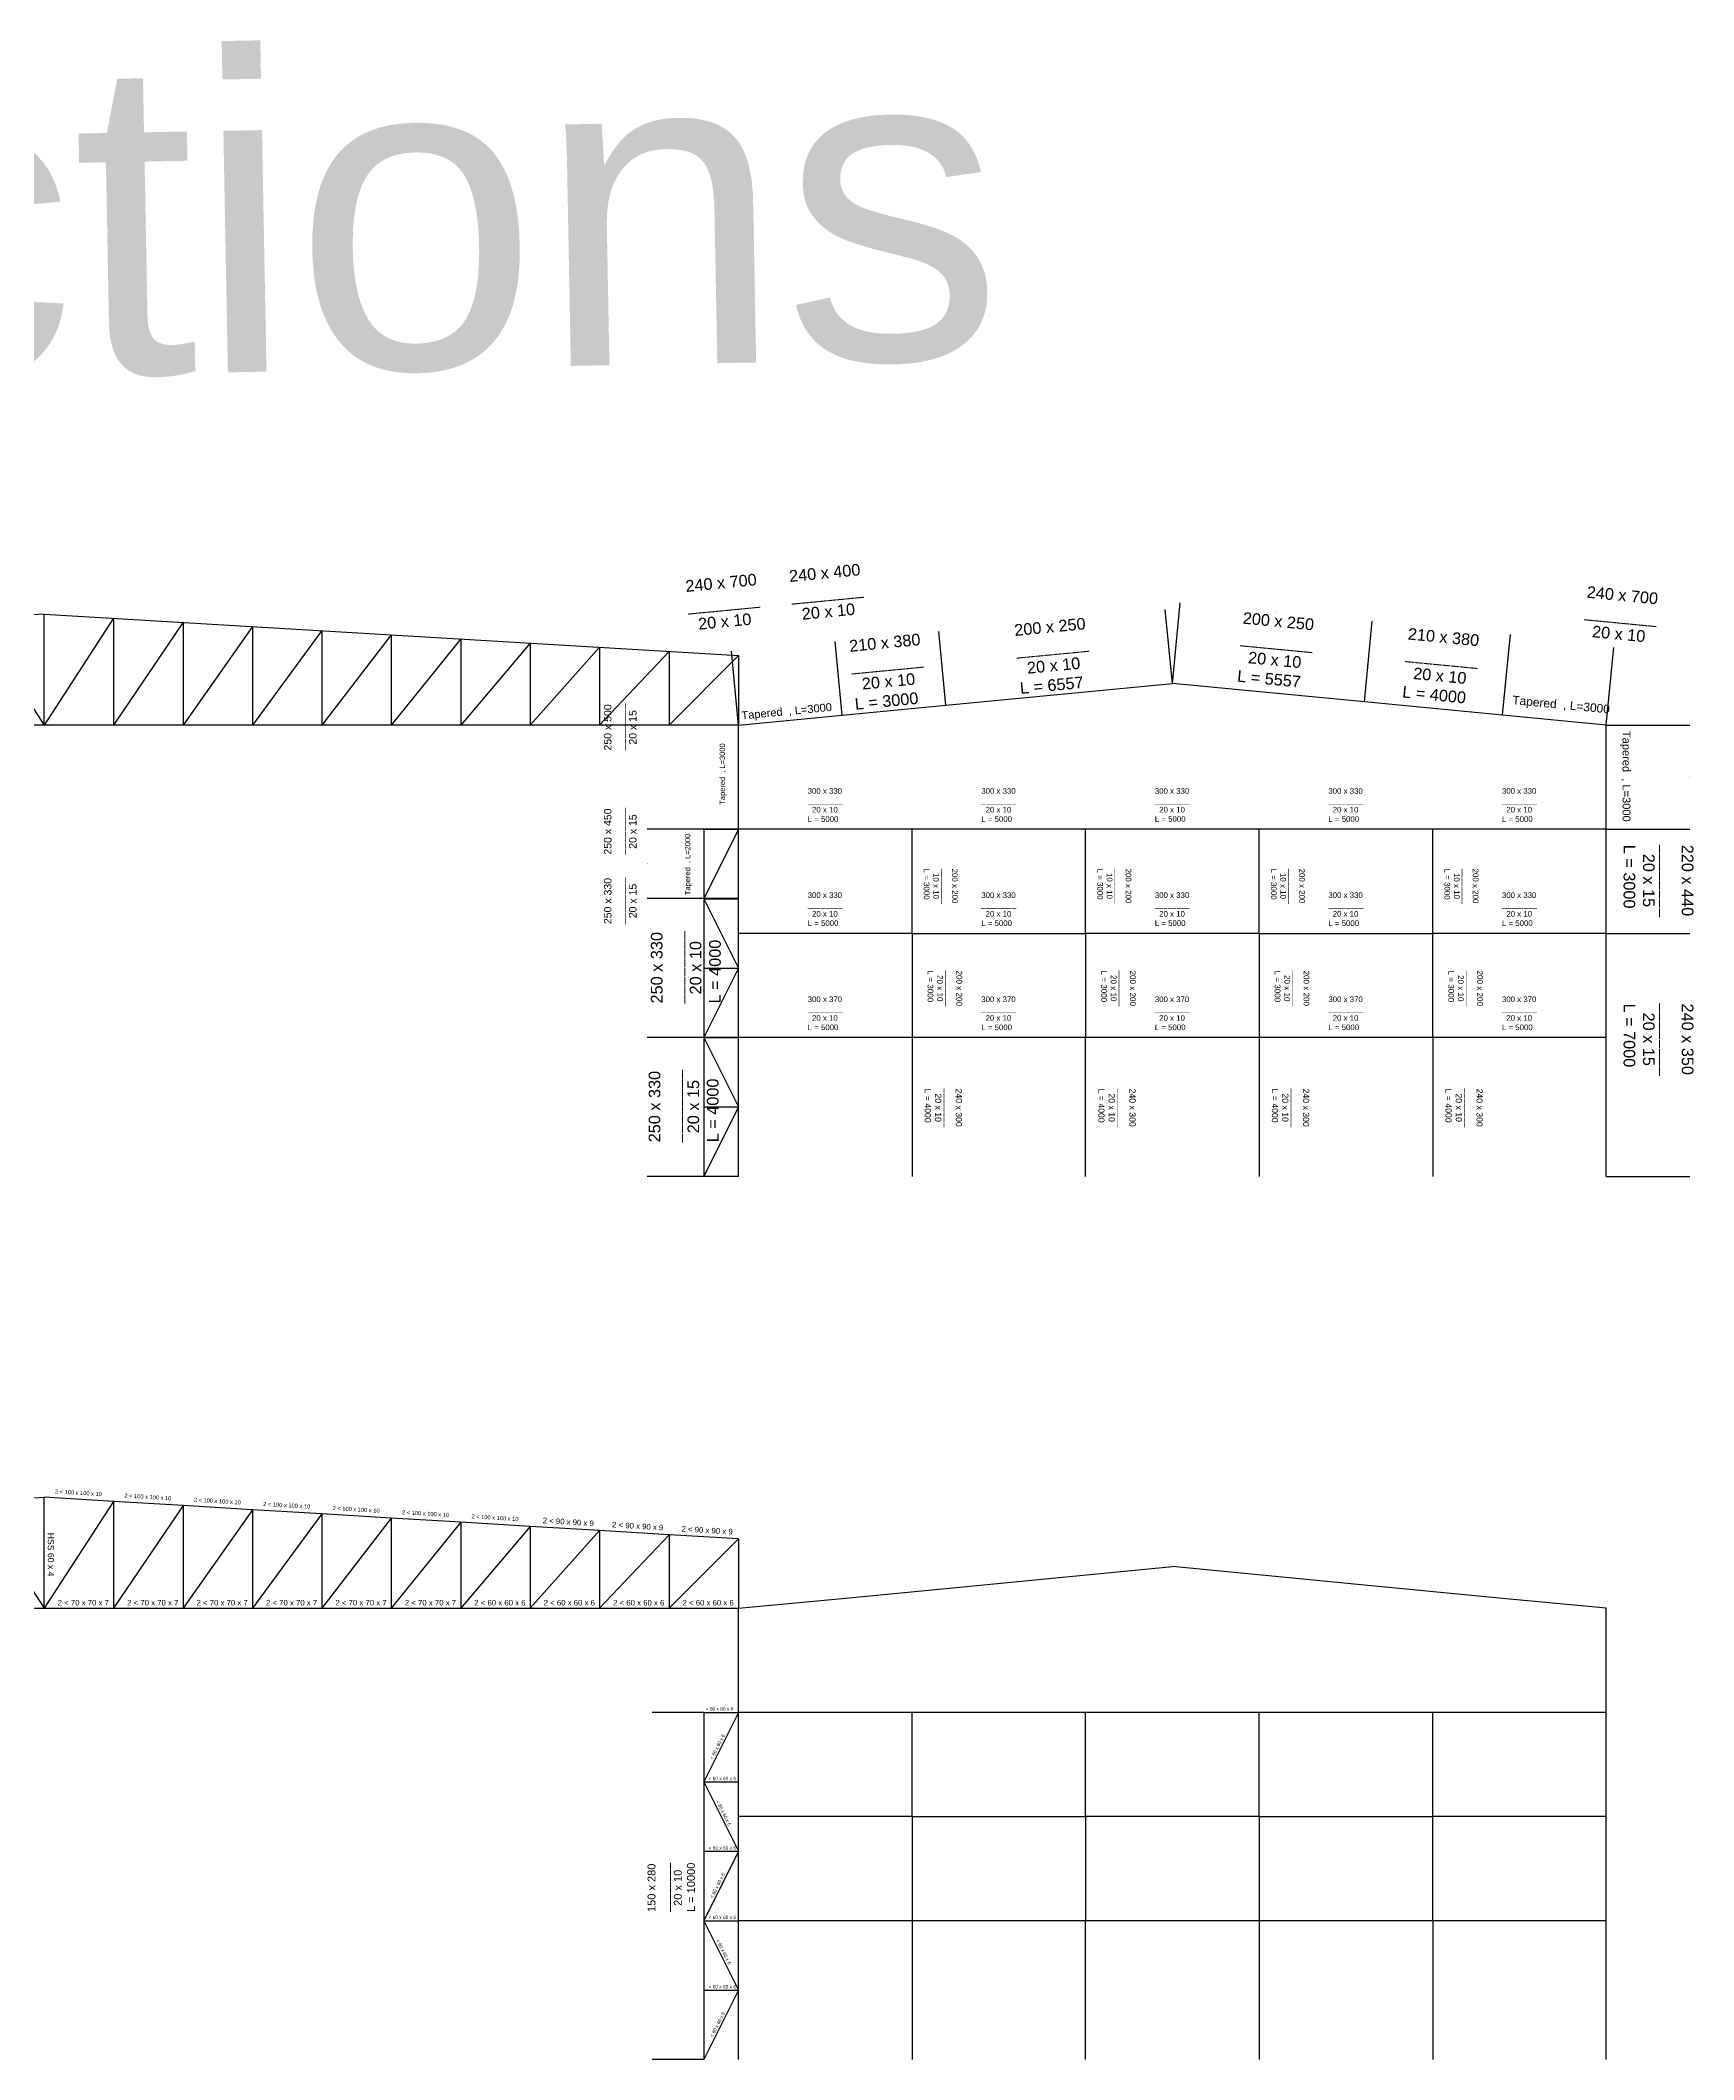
# Model space of a CAD drawing. Header units: inches. Extents: x -15 to 2803056, y 0 to 866270.
# Drawn here: x 766882 to 814507, y 218239 to 276401 of the extents above; entities that cross this region are included whole.
import ezdxf

# ---------------------------------------------------------------- set-up
doc = ezdxf.new("R2010")
doc.units = ezdxf.units.IN
doc.header["$LTSCALE"] = 100
doc.header["$MEASUREMENT"] = 0
for name, color, linetype in [('initial layout', 7, 'Continuous'), ('sections', 3, 'Continuous'), ('text', 3, 'Continuous')]:
    doc.layers.add(name, color=color, linetype=linetype)
doc.styles.get("Standard").update_dxf_attribs({"font": 'arial.ttf'})
doc.dimstyles.new('section', dxfattribs={"dimtxt": 1e-05, "dimasz": 15, "dimexe": 0.0625, "dimexo": 0.0625, "dimgap": 10, "dimtad": 0, "dimtoh": 1, "dimzin": 0, "dimdsep": 46, "dimtxsty": 'Standard', "dimblk": 'OBLIQUE', "dimcen": 0.09, "dimsd1": 1, "dimsd2": 1, "dimclrd": 256, "dimclre": 256, "dimclrt": 256, "dimadec": 0, "dimazin": 0, "dimtfac": 1, "dimtofl": 0, "dimtmove": 0, "dimatfit": 3, "dimfxl": 1, "dimtfillclr": 256, "dimtolj": 1, "dimtzin": 0, "dimlwe": -1, "dimarcsym": 0})

# ---------------------------------------------------------------- blocks, each defined once
blk = doc.blocks.new('*D93')
at = {"layer": 'Defpoints', "color": 0}
for p in [(784366, 247679), (786991, 247679), (786991, 243679)]:
    blk.add_point(p, dxfattribs=at)
at = {"layer": 'sections', "transparency": 16777216}
for p, q in [((786991, 247679), (784366, 247679)), ((786991, 243679), (784366, 243679))]:
    blk.add_line(p, q, dxfattribs=at)
at = {"layer": 'sections', "transparency": 16777216, "insert": (784366, 245679), "char_height": 0.00001, "attachment_point": 5, "rotation": 90}
blk.add_mtext('\\A1;4000.00', dxfattribs=at)
blk = doc.blocks.new('_Oblique')
at = {"color": 0, "linetype": 'ByBlock', "lineweight": -2}
blk.add_line((-0.5, -0.5), (0.5, 0.5), dxfattribs=at)
blk = doc.blocks.new('*D94')
at = {"layer": 'Defpoints', "color": 0}
for p in [(789773, 259090), (786991, 256679), (789977, 256965)]:
    blk.add_point(p, dxfattribs=at)
at = {"layer": 'sections', "transparency": 16777216}
for p, q in [((789977, 256965), (789773, 259090)), ((786991, 256679), (786787, 258804))]:
    blk.add_line(p, q, dxfattribs=at)
at = {"layer": 'sections', "transparency": 16777216, "insert": (788280, 258947), "char_height": 10, "attachment_point": 5, "rotation": 5.48359}
blk.add_mtext('\\A1;3000.00', dxfattribs=at)
blk = doc.blocks.new('*D95')
at = {"layer": 'Defpoints', "color": 0}
for p in [(792760, 259377), (792964, 257252), (789977, 256965)]:
    blk.add_point(p, dxfattribs=at)
at = {"layer": 'sections', "transparency": 16777216}
for p, q in [((789977, 256965), (789773, 259091)), ((792964, 257252), (792760, 259377))]:
    blk.add_line(p, q, dxfattribs=at)
at = {"layer": 'sections', "transparency": 16777216, "insert": (791266, 259234), "char_height": 10, "attachment_point": 5, "rotation": 5.48359}
blk.add_mtext('\\A1;3000.00', dxfattribs=at)
blk = doc.blocks.new('*D96')
at = {"layer": 'Defpoints', "color": 0}
for p in [(799287, 260004), (799491, 257879), (792964, 257252)]:
    blk.add_point(p, dxfattribs=at)
at = {"layer": 'sections', "transparency": 16777216}
for p, q in [((799491, 257879), (799287, 260004)), ((792964, 257252), (792760, 259377))]:
    blk.add_line(p, q, dxfattribs=at)
at = {"layer": 'sections', "transparency": 16777216, "insert": (796023, 259691), "char_height": 10, "attachment_point": 5, "rotation": 5.48359}
blk.add_mtext('\\A1;6557.47', dxfattribs=at)
blk = doc.blocks.new('*D97')
at = {"layer": 'Defpoints', "color": 0}
for p in [(812206, 258918), (809005, 256965), (811991, 256679)]:
    blk.add_point(p, dxfattribs=at)
at = {"layer": 'sections', "transparency": 16777216}
for p, q in [((809005, 256965), (809220, 259205)), ((811991, 256679), (812206, 258918))]:
    blk.add_line(p, q, dxfattribs=at)
at = {"layer": 'sections', "transparency": 16777216, "insert": (810713, 259061), "char_height": 10, "attachment_point": 5, "rotation": 354.51641}
blk.add_mtext('\\A1;3000.00', dxfattribs=at)
blk = doc.blocks.new('*D113')
at = {"layer": 'Defpoints', "color": 0}
for p in [(805246, 259673), (805023, 257347), (809005, 256965)]:
    blk.add_point(p, dxfattribs=at)
at = {"layer": 'sections', "transparency": 16777216}
for p, q in [((805023, 257348), (805246, 259673)), ((809005, 256965), (809228, 259290))]:
    blk.add_line(p, q, dxfattribs=at)
at = {"layer": 'sections', "transparency": 16777216, "insert": (807237, 259481), "char_height": 10, "attachment_point": 5, "rotation": 354.51641}
blk.add_mtext('\\A1;4000.00', dxfattribs=at)
blk = doc.blocks.new('*D114')
at = {"layer": 'Defpoints', "color": 0}
for p in [(799714, 260204), (799491, 257879), (805023, 257347)]:
    blk.add_point(p, dxfattribs=at)
at = {"layer": 'sections', "transparency": 16777216}
for p, q in [((799491, 257879), (799714, 260204)), ((805023, 257348), (805246, 259673))]:
    blk.add_line(p, q, dxfattribs=at)
at = {"layer": 'sections', "transparency": 16777216, "insert": (802480, 259938), "char_height": 10, "attachment_point": 5, "rotation": 354.51641}
blk.add_mtext('\\A1;5557.47', dxfattribs=at)
blk = doc.blocks.new('*D115')
at = {"layer": 'Defpoints', "color": 0}
for p in [(811991, 253679), (814401, 253679), (811991, 250679)]:
    blk.add_point(p, dxfattribs=at)
at = {"layer": 'sections', "transparency": 16777216}
for p, q in [((811991, 253679), (814401, 253679)), ((811991, 250679), (814401, 250679))]:
    blk.add_line(p, q, dxfattribs=at)
at = {"layer": 'sections', "transparency": 16777216, "insert": (814401, 252179), "char_height": 10, "attachment_point": 5, "rotation": 90}
blk.add_mtext('\\A1;3000.00', dxfattribs=at)
blk = doc.blocks.new('*D116')
at = {"layer": 'Defpoints', "color": 0}
for p in [(811991, 256679), (814401, 256679), (811991, 253679)]:
    blk.add_point(p, dxfattribs=at)
at = {"layer": 'sections', "transparency": 16777216}
for p, q in [((811991, 256679), (814401, 256679)), ((811991, 253679), (814401, 253679))]:
    blk.add_line(p, q, dxfattribs=at)
at = {"layer": 'sections', "transparency": 16777216, "insert": (814401, 255179), "char_height": 10, "attachment_point": 5, "rotation": 90}
blk.add_mtext('\\A1;3000.00', dxfattribs=at)
blk = doc.blocks.new('*D117')
at = {"layer": 'Defpoints', "color": 0}
for p in [(784366, 251679), (786991, 251679), (786991, 247679)]:
    blk.add_point(p, dxfattribs=at)
at = {"layer": 'sections', "transparency": 16777216}
for p, q in [((786991, 251679), (784366, 251679)), ((786991, 247679), (784366, 247679))]:
    blk.add_line(p, q, dxfattribs=at)
at = {"layer": 'sections', "transparency": 16777216, "insert": (784366, 249679), "char_height": 10, "attachment_point": 5, "rotation": 90}
blk.add_mtext('\\A1;4000.00', dxfattribs=at)
blk = doc.blocks.new('*D118')
at = {"layer": 'Defpoints', "color": 0}
for p in [(784366, 253679), (786991, 253679), (786991, 251679)]:
    blk.add_point(p, dxfattribs=at)
at = {"layer": 'sections', "transparency": 16777216}
for p, q in [((786991, 253679), (784366, 253679)), ((786991, 251679), (784366, 251679))]:
    blk.add_line(p, q, dxfattribs=at)
at = {"layer": 'sections', "transparency": 16777216, "insert": (784366, 252679), "char_height": 10, "attachment_point": 5, "rotation": 90}
blk.add_mtext('\\A1;2000.00', dxfattribs=at)
blk = doc.blocks.new('*D119')
at = {"layer": 'Defpoints', "color": 0}
for p in [(784366, 256679), (786991, 256679), (786991, 253679)]:
    blk.add_point(p, dxfattribs=at)
at = {"layer": 'sections', "transparency": 16777216}
for p, q in [((786991, 256679), (784366, 256679)), ((786991, 253679), (784366, 253679))]:
    blk.add_line(p, q, dxfattribs=at)
at = {"layer": 'sections', "transparency": 16777216, "insert": (784366, 255179), "char_height": 10, "attachment_point": 5, "rotation": 90}
blk.add_mtext('\\A1;3000.00', dxfattribs=at)
blk = doc.blocks.new('*D121')
at = {"layer": 'Defpoints', "color": 0}
for p in [(811991, 250679), (814401, 250679), (811991, 243679)]:
    blk.add_point(p, dxfattribs=at)
at = {"layer": 'sections', "transparency": 16777216}
for p, q in [((811991, 250679), (814401, 250679)), ((811991, 243679), (814401, 243679))]:
    blk.add_line(p, q, dxfattribs=at)
at = {"layer": 'sections', "transparency": 16777216, "insert": (814401, 247179), "char_height": 10, "attachment_point": 5, "rotation": 90}
blk.add_mtext('\\A1;7000.00', dxfattribs=at)
blk = doc.blocks.new('*D98')
at = {"layer": 'Defpoints', "color": 0}
for p in [(784504, 228239), (785991, 228239), (785991, 218239)]:
    blk.add_point(p, dxfattribs=at)
at = {"layer": 'sections', "transparency": 16777216}
for p, q in [((785991, 228239), (784504, 228239)), ((785991, 218239), (784504, 218239))]:
    blk.add_line(p, q, dxfattribs=at)
at = {"layer": 'sections', "transparency": 16777216, "insert": (784504, 223239), "char_height": 10, "attachment_point": 5, "rotation": 90}
blk.add_mtext('\\A1;10000.00', dxfattribs=at)

msp = doc.modelspace()

# ---------------------------------------------------------------- linework, layer by layer
at = {"layer": 'initial layout'}
for p, q in [((766991.043, 259878.567), (746991.043, 258678.567)), ((764991.043, 259758.567), (766991.043, 256678.567)), ((766991.043, 256678.567), (766991.043, 259878.567)), ((766991.043, 256678.567), (766991.043, 259878.567)), ((766991.043, 259878.567), (786991.043, 258678.567)), ((768991.043, 259758.567), (766991.043, 256678.567)), ((768991.043, 259758.567), (768991.043, 256678.567)), ((770991.043, 259638.567), (768991.043, 256678.567)), ((770991.043, 259638.567), (770991.043, 256678.567)), ((772991.043, 259518.567), (770991.043, 256678.567)), ((772991.043, 259518.567), (772991.043, 256678.567)), ((774991.043, 259398.567), (772991.043, 256678.567)), ((774991.043, 259398.567), (774991.043, 256678.567)), ((776991.043, 259278.567), (774991.043, 256678.567)), ((776991.043, 259278.567), (776991.043, 256678.567)), ((778991.043, 259158.567), (776991.043, 256678.567)), ((778991.043, 259158.567), (778991.043, 256678.567)), ((780991.043, 259038.567), (778991.043, 256678.567)), ((780991.043, 259038.567), (780991.043, 256678.567)), ((782991.043, 258918.567), (780991.043, 256678.567)), ((782991.043, 258918.567), (782991.043, 256678.567)), ((784991.043, 258798.567), (782991.043, 256678.567)), ((784991.043, 258798.567), (784991.043, 256678.567)), ((786991.043, 258678.567), (784991.043, 256678.567)), ((786991.043, 258678.567), (786991.043, 256678.567)), ((792963.585, 257251.931), (799491.043, 257878.567)), ((805023.078, 257347.491), (799491.043, 257878.567)), ((789977.314, 256965.249), (792963.585, 257251.931)), ((809004.772, 256965.249), (805023.078, 257347.491)), ((786991.043, 256678.567), (746991.043, 256678.567)), ((786991.043, 256678.567), (789977.314, 256965.249)), ((786991.043, 253678.567), (786991.043, 256678.567)), ((811991.043, 256678.567), (809004.772, 256965.249)), ((811991.043, 253678.567), (811991.043, 256678.567)), ((785991.043, 253678.567), (786991.043, 253678.567)), ((786991.043, 253678.567), (785991.043, 251678.567)), ((785991.043, 253678.567), (785991.043, 243678.567)), ((785991.043, 253678.567), (785991.043, 243678.567)), ((786991.043, 251678.567), (786991.043, 253678.567)), ((791991.043, 253678.567), (786991.043, 253678.567)), ((791991.043, 250678.567), (791991.043, 253678.567)), ((796991.043, 253678.567), (791991.043, 253678.567)), ((796991.043, 250678.567), (796991.043, 253678.567)), ((801991.043, 253678.567), (796991.043, 253678.567)), ((801991.043, 250678.567), (801991.043, 253678.567)), ((806991.043, 253678.567), (801991.043, 253678.567)), ((806991.043, 250678.567), (806991.043, 253678.567)), ((811991.043, 253678.567), (806991.043, 253678.567)), ((811991.043, 250678.567), (811991.043, 253678.567)), ((785991.043, 251678.567), (786991.043, 251678.567)), ((785991.043, 251678.567), (786991.043, 249678.567)), ((786991.043, 247678.567), (786991.043, 251678.567)), ((791991.043, 250678.567), (786991.043, 250678.567)), ((791991.043, 250678.567), (791991.043, 247678.567)), ((791991.043, 250678.567), (791991.043, 247678.567)), ((791991.043, 250678.567), (796991.043, 250678.567)), ((801991.043, 250678.567), (796991.043, 250678.567)), ((796991.043, 250678.567), (796991.043, 247678.567)), ((796991.043, 250678.567), (796991.043, 247678.567)), ((801991.043, 250678.567), (801991.043, 247678.567)), ((801991.043, 250678.567), (801991.043, 247678.567)), ((801991.043, 250678.567), (806991.043, 250678.567)), ((811991.043, 250678.567), (806991.043, 250678.567)), ((806991.043, 247678.567), (806991.043, 250678.567)), ((811991.043, 243678.567), (811991.043, 250678.567)), ((785991.043, 249678.567), (786991.043, 249678.567)), ((786991.043, 249678.567), (785991.043, 247678.567)), ((785991.043, 247678.567), (784991.043, 247678.567)), ((785991.043, 247678.567), (786991.043, 247678.567)), ((785991.043, 247678.567), (786991.043, 245678.567)), ((791991.043, 247678.567), (786991.043, 247678.567)), ((786991.043, 243678.567), (786991.043, 247678.567)), ((791991.043, 247678.567), (791991.043, 243678.567)), ((796991.043, 247678.567), (791991.043, 247678.567)), ((801991.043, 247678.567), (796991.043, 247678.567)), ((796991.043, 243678.567), (796991.043, 247678.567)), ((801991.043, 247678.567), (801991.043, 243678.567)), ((806991.043, 247678.567), (801991.043, 247678.567)), ((811991.043, 247678.567), (806991.043, 247678.567)), ((806991.043, 247678.567), (806991.043, 243678.567)), ((785991.043, 245678.567), (786991.043, 245678.567)), ((786991.043, 245678.567), (785991.043, 243678.567)), ((764991.043, 234318.501), (766991.043, 234438.501)), ((766991.043, 231238.501), (766991.043, 234438.501)), ((766991.043, 231238.501), (766991.043, 234438.501)), ((768991.043, 234318.501), (766991.043, 234438.501)), ((764991.043, 234318.501), (766991.043, 231238.501)), ((768991.043, 234318.501), (766991.043, 231238.501)), ((768991.043, 234318.501), (768991.043, 231238.501)), ((770991.043, 234198.501), (768991.043, 234318.501)), ((770991.043, 234198.501), (768991.043, 231238.501)), ((770991.043, 234198.501), (770991.043, 231238.501)), ((772991.043, 234078.501), (770991.043, 234198.501)), ((772991.043, 234078.501), (770991.043, 231238.501)), ((772991.043, 234078.501), (772991.043, 231238.501)), ((774991.043, 233958.501), (772991.043, 234078.501)), ((774991.043, 233958.501), (772991.043, 231238.501)), ((774991.043, 233958.501), (774991.043, 231238.501)), ((776991.043, 233838.501), (774991.043, 233958.501)), ((776991.043, 233838.501), (774991.043, 231238.501)), ((776991.043, 233838.501), (776991.043, 231238.501)), ((778991.043, 233718.501), (776991.043, 233838.501)), ((778991.043, 233718.501), (776991.043, 231238.501)), ((778991.043, 233718.501), (778991.043, 231238.501)), ((780991.043, 233598.501), (778991.043, 233718.501)), ((780991.043, 233598.501), (778991.043, 231238.501)), ((780991.043, 233598.501), (780991.043, 231238.501)), ((782991.043, 233478.501), (780991.043, 233598.501)), ((782991.043, 233478.501), (780991.043, 231238.501)), ((782991.043, 233478.501), (782991.043, 231238.501)), ((784991.043, 233358.501), (782991.043, 233478.501)), ((784991.043, 233358.501), (782991.043, 231238.501)), ((784991.043, 233358.501), (784991.043, 231238.501)), ((786991.043, 233238.501), (784991.043, 233358.501)), ((786991.043, 233238.501), (784991.043, 231238.501)), ((786991.043, 233238.501), (786991.043, 231238.501)), ((792963.585, 231811.865), (799491.043, 232438.501)), ((805023.078, 231907.426), (799491.043, 232438.501)), ((786991.043, 231238.501), (789977.314, 231525.183)), ((789977.314, 231525.183), (792963.585, 231811.865)), ((809004.772, 231525.183), (805023.078, 231907.426)), ((811991.043, 231238.501), (809004.772, 231525.183)), ((764991.043, 231238.501), (766991.043, 231238.501)), ((766991.043, 231238.501), (768991.043, 231238.501)), ((768991.043, 231238.501), (770991.043, 231238.501)), ((770991.043, 231238.501), (772991.043, 231238.501)), ((772991.043, 231238.501), (774991.043, 231238.501)), ((774991.043, 231238.501), (776991.043, 231238.501)), ((776991.043, 231238.501), (778991.043, 231238.501)), ((778991.043, 231238.501), (780991.043, 231238.501)), ((780991.043, 231238.501), (782991.043, 231238.501)), ((782991.043, 231238.501), (784991.043, 231238.501)), ((784991.043, 231238.501), (786991.043, 231238.501)), ((786991.043, 228238.501), (786991.043, 231238.501)), ((811991.043, 228238.501), (811991.043, 231238.501)), ((785991.043, 228238.501), (786991.043, 228238.501)), ((786991.043, 228238.501), (785991.043, 226238.501)), ((785991.043, 228238.501), (785991.043, 218238.501)), ((785991.043, 228238.501), (785991.043, 218238.501)), ((786991.043, 226238.501), (786991.043, 228238.501)), ((791991.043, 228238.501), (786991.043, 228238.501)), ((791991.043, 225238.501), (791991.043, 228238.501)), ((796991.043, 228238.501), (791991.043, 228238.501)), ((796991.043, 225238.501), (796991.043, 228238.501)), ((801991.043, 228238.501), (796991.043, 228238.501)), ((801991.043, 225238.501), (801991.043, 228238.501)), ((806991.043, 228238.501), (801991.043, 228238.501)), ((806991.043, 225238.501), (806991.043, 228238.501)), ((811991.043, 228238.501), (806991.043, 228238.501)), ((811991.043, 225238.501), (811991.043, 228238.501)), ((785991.043, 226238.501), (786991.043, 226238.501)), ((785991.043, 226238.501), (786991.043, 224238.501)), ((786991.043, 222238.501), (786991.043, 226238.501)), ((791991.043, 225238.501), (786991.043, 225238.501)), ((791991.043, 225238.501), (791991.043, 222238.501)), ((791991.043, 225238.501), (791991.043, 222238.501)), ((791991.043, 225238.501), (796991.043, 225238.501)), ((801991.043, 225238.501), (796991.043, 225238.501)), ((796991.043, 225238.501), (796991.043, 222238.501)), ((796991.043, 225238.501), (796991.043, 222238.501)), ((801991.043, 225238.501), (801991.043, 222238.501)), ((801991.043, 225238.501), (801991.043, 222238.501)), ((801991.043, 225238.501), (806991.043, 225238.501)), ((811991.043, 225238.501), (806991.043, 225238.501)), ((806991.043, 222238.501), (806991.043, 225238.501)), ((811991.043, 218238.501), (811991.043, 225238.501)), ((785991.043, 224238.501), (786991.043, 224238.501)), ((786991.043, 224238.501), (785991.043, 222238.501)), ((785991.043, 222238.501), (786991.043, 222238.501)), ((785991.043, 222238.501), (786991.043, 220238.501)), ((791991.043, 222238.501), (786991.043, 222238.501)), ((786991.043, 218238.501), (786991.043, 222238.501)), ((791991.043, 222238.501), (791991.043, 218238.501)), ((796991.043, 222238.501), (791991.043, 222238.501)), ((801991.043, 222238.501), (796991.043, 222238.501)), ((796991.043, 218238.501), (796991.043, 222238.501)), ((801991.043, 222238.501), (801991.043, 218238.501)), ((806991.043, 222238.501), (801991.043, 222238.501)), ((811991.043, 222238.501), (806991.043, 222238.501)), ((806991.043, 222238.501), (806991.043, 218238.501)), ((785991.043, 220238.501), (786991.043, 220238.501)), ((786991.043, 220238.501), (785991.043, 218238.501))]:
    msp.add_line(p, q, dxfattribs=at)

# ---------------------------------------------------------------- texts
at = {"layer": 'sections'}
for s, height, rotation, p in [('Tapered  , L=3000', 228.35228, 5.48359044, (787089.275, 256839.772)), ('Tapered  , L=3000', 246.10008, 354.51640955, (809276.211, 257283.098)), ('Tapered  , L=3000', 228.35228, 270, (812459.529, 256511.52)), ('Tapered  , L=3000', 154.26103, 90, (786602.628, 254385.466)), ('Tapered  , L=2000', 154.26103, 90, (785603.014, 251781.261)), ('2 < 100 x 100 x 10', 117.42551, 356.56636964, (767298.801, 234549.072)), ('2 < 100 x 100 x 10', 117.42551, 356.56636964, (769298.801, 234429.072)), ('2 < 100 x 100 x 10', 117.42551, 356.56636964, (771298.801, 234309.072)), ('2 < 100 x 100 x 10', 117.42551, 356.56636964, (773298.801, 234189.072)), ('2 < 100 x 100 x 10', 117.42551, 356.56636964, (775298.801, 234069.072)), ('2 < 100 x 100 x 10', 117.42551, 356.56636964, (777298.801, 233949.072)), ('2 < 100 x 100 x 10', 117.42551, 356.56636964, (779298.801, 233829.072)), ('2 < 90 x 90 x 9', 160.41277, 356.56636964, (781347.784, 233691.339)), ('HSS 60 x 4', 177.9491, 270, (767095.91, 233414.071)), ('2 < 90 x 90 x 9', 160.41277, 356.56636964, (783347.784, 233571.339)), ('2 < 90 x 90 x 9', 160.41277, 356.56636964, (785347.784, 233451.339)), ('2 < 70 x 70 x 7', 160.41277, 0, (767380.71, 231319.885)), ('2 < 70 x 70 x 7', 160.41277, 0, (769380.71, 231319.885)), ('2 < 70 x 70 x 7', 160.41277, 0, (771380.71, 231319.885)), ('2 < 70 x 70 x 7', 160.41277, 0, (773380.71, 231319.885)), ('2 < 70 x 70 x 7', 160.41277, 0, (775380.71, 231319.885)), ('2 < 70 x 70 x 7', 160.41277, 0, (777380.71, 231319.885)), ('2 < 60 x 60 x 6', 160.41277, 0, (779380.71, 231319.885)), ('2 < 60 x 60 x 6', 160.41277, 0, (781380.71, 231319.885)), ('2 < 60 x 60 x 6', 160.41277, 0, (783380.71, 231319.885)), ('2 < 60 x 60 x 6', 160.41277, 0, (785380.71, 231319.885)), ('< 80 x 80 x 8', 98.14202, 0, (786050.495, 228291.952)), (' < 60 x 60 x 6', 98.14202, 63.43494882, (786239.413, 226842.791)), (' < 60 x 60 x 6', 98.14202, 0, (786093.494, 226286.698)), (' < 60 x 60 x 6', 98.14202, 296.56505118, (786326.92, 225704.877)), (' < 60 x 60 x 6', 98.14202, 0, (786093.494, 224286.698)), (' < 60 x 60 x 6', 98.14202, 63.43494882, (786239.413, 222842.791)), (' < 60 x 60 x 6', 98.14202, 0, (786093.494, 222286.698)), (' < 60 x 60 x 6', 98.14202, 296.56505118, (786326.92, 221704.877)), (' < 60 x 60 x 6', 98.14202, 0, (786093.494, 220286.698)), (' < 60 x 60 x 6', 98.14202, 63.43494882, (786239.413, 218842.791))]:
    msp.add_text(s, height=height, rotation=rotation, dxfattribs=at).set_placement(p)
at = {"layer": 'sections', "attachment_point": 1}
for s, width, gutter_width, insert, char_height, rotation in [('240 x 400\\P________\\P  20 x 10', 2043.53838, 1676.963, (788435.475, 261133.479), 335.3927, 5.48359044), ('240 x 700\\P________\\P  20 x 10', 2043.53838, 1676.963, (785449.21, 260846.735), 335.3927, 5.48359044), ('240 x 700\\P________\\P  20 x 10', 2043.53838, 1676.963, (811449.324, 260684.875), 335.3927, 354.51640956), ('200 x 250\\P________\\P  20 x 10\\PL = 6557', 2043.53838, 1676.963, (794923.28, 259578.416), 335.3927, 5.48359044), ('200 x 250\\P________\\P  20 x 10\\PL = 5557', 2043.53838, 1676.963, (801539.676, 259935.93), 335.3927, 354.51640956), ('210 x 380\\P________\\P  20 x 10\\PL = 4000', 2043.53838, 1676.963, (806296.54, 259479.271), 335.3927, 354.51640956), ('210 x 380\\P________\\P  20 x 10\\PL = 3000', 2043.53838, 1676.963, (790166.415, 259121.757), 335.3927, 5.48359044), ('250 x 500\\P________\\P  20 x 15', 1320.51882, 1083.641, (783115.702, 255947.102), 216.7282, 90), ('250 x 450\\P________\\P  20 x 15', 1320.51882, 1083.641, (783115.764, 252947.102), 216.7282, 90), ('220 x 440\\P________\\P  20 x 15\\PL = 3000', 2043.53838, 1676.963, (814502.114, 253231.662), 335.3927, 270), ('200 x 200\\P________\\P  10 x 10\\PL = 3000', 993.66214, 815.417, (793308.886, 252544.091), 163.0833, 270), ('200 x 200\\P________\\P  10 x 10\\PL = 3000', 993.66214, 815.417, (798308.886, 252544.091), 163.0833, 270), ('200 x 200\\P________\\P  10 x 10\\PL = 3000', 993.66214, 815.417, (803308.886, 252544.091), 163.0833, 270), ('200 x 200\\P________\\P  10 x 10\\PL = 3000', 993.66214, 815.417, (808308.886, 252544.091), 163.0833, 270), ('250 x 330\\P________\\P  20 x 15', 1320.51882, 1083.641, (783115.764, 250947.102), 216.7282, 90), ('250 x 330\\P________\\P  20 x 10\\PL = 4000', 2043.53838, 1676.963, (784468.621, 248660.155), 335.3927, 90), ('200 x 200\\P________\\P  20 x 10\\PL = 3000', 1013.75745, 831.907, (793437.31, 249607.614), 166.3814, 270), ('200 x 200\\P________\\P  20 x 10\\PL = 3000', 1013.75745, 831.907, (798437.31, 249607.614), 166.3814, 270), ('200 x 200\\P________\\P  20 x 10\\PL = 3000', 1013.75745, 831.907, (803437.31, 249607.614), 166.3814, 270), ('200 x 200\\P________\\P  20 x 10\\PL = 3000', 1013.75745, 831.907, (808437.31, 249607.614), 166.3814, 270), ('240 x 350\\P________\\P  20 x 15\\PL = 7000', 2043.53838, 1676.963, (814502.114, 248658.994), 335.3927, 270), ('250 x 330\\P________\\P  20 x 15\\PL = 4000', 2043.53838, 1676.963, (784405.129, 244660.155), 335.3927, 90), ('240 x 300\\P________\\P  20 x 10\\PL = 4000', 1091.7391, 895.9, (793432.083, 246208.053), 179.18, 270), ('240 x 300\\P________\\P  20 x 10\\PL = 4000', 1091.7391, 895.9, (798432.083, 246208.053), 179.18, 270), ('240 x 300\\P________\\P  20 x 10\\PL = 4000', 1091.7391, 895.9, (803432.083, 246208.053), 179.18, 270), ('240 x 300\\P________\\P  20 x 10\\PL = 4000', 1091.7391, 895.9, (808432.083, 246208.053), 179.18, 270), ('150 x 280\\P________\\P  20 x 10\\PL = 10000', 1384.85194, 1136.434, (784372.513, 222490.711), 227.2868, 90)]:
    msp.add_mtext_dynamic_manual_height_columns(s, width=width, gutter_width=gutter_width, heights=[0], dxfattribs=dict(at, insert=insert, char_height=char_height, rotation=rotation))
at = {"layer": 'sections', "char_height": 161.6327, "attachment_point": 1}
for s, insert in [('300 x 330\\P________\\P  20 x 10\\PL = 5000', (788985.821, 254861.78)), ('300 x 330\\P________\\P  20 x 10\\PL = 5000', (793985.821, 254861.78)), ('300 x 330\\P________\\P  20 x 10\\PL = 5000', (798985.821, 254861.78)), ('300 x 330\\P________\\P  20 x 10\\PL = 5000', (803985.821, 254861.78)), ('300 x 330\\P________\\P  20 x 10\\PL = 5000', (808985.821, 254861.78)), ('300 x 330\\P________\\P  20 x 10\\PL = 5000', (788985.821, 251861.78)), ('300 x 330\\P________\\P  20 x 10\\PL = 5000', (793985.821, 251861.78)), ('300 x 330\\P________\\P  20 x 10\\PL = 5000', (798985.821, 251861.78)), ('300 x 330\\P________\\P  20 x 10\\PL = 5000', (803985.821, 251861.78)), ('300 x 330\\P________\\P  20 x 10\\PL = 5000', (808985.821, 251861.78)), ('300 x 370\\P________\\P  20 x 10\\PL = 5000', (788985.821, 248861.78)), ('300 x 370\\P________\\P  20 x 10\\PL = 5000', (793985.821, 248861.78)), ('300 x 370\\P________\\P  20 x 10\\PL = 5000', (798985.821, 248861.78)), ('300 x 370\\P________\\P  20 x 10\\PL = 5000', (803985.821, 248861.78)), ('300 x 370\\P________\\P  20 x 10\\PL = 5000', (808985.821, 248861.78))]:
    msp.add_mtext_dynamic_manual_height_columns(s, width=984.82342, gutter_width=808.163, heights=[0], dxfattribs=dict(at, insert=insert))
at = {"layer": 'text'}
msp.add_text('v2 sections', height=9060.4183, rotation=1.07094405, dxfattribs=at).set_placement((731350.349, 266074.229))

# ---------------------------------------------------------------- dimensions: what is measured, and where the dimension line sits
at = {"layer": 'sections'}
for p1, p2, distance, picture, middle in [((792963.585, 257251.931), (799491.043, 257878.567), 2135.065, '*D96', (796023.286, 259690.543)), ((805023.078, 257347.491), (799491.043, 257878.567), -2335.861, '*D114', (802480.277, 259938.2)), ((809004.772, 256965.249), (805023.078, 257347.491), -2335.799, '*D113', (807237.136, 259481.479)), ((786991.043, 256678.567), (789977.314, 256965.249), 2134.94, '*D94', (788280.162, 258947.077)), ((789977.314, 256965.249), (792963.585, 257251.931), 2135.002, '*D95', (791266.427, 259233.821)), ((809004.772, 256965.249), (811991.043, 256678.567), 2249.567, '*D97', (810712.878, 259061.18))]:
    dim = msp.add_aligned_dim(p1=p1, p2=p2, distance=distance, dimstyle='section', override={"dimtxt": 10}, dxfattribs=at)
    dim.commit()
    dim.dimension.update_dxf_attribs({"geometry": picture, "text_midpoint": middle})
for base, p1, p2, picture, middle in [((784365.873, 256678.567), (786991.043, 253678.567), (786991.043, 256678.567), '*D119', (784365.873, 255178.567)), ((814401.255, 256678.567), (811991.043, 253678.567), (811991.043, 256678.567), '*D116', (814401.255, 255178.567)), ((784365.935, 253678.567), (786991.043, 251678.567), (786991.043, 253678.567), '*D118', (784365.935, 252678.567)), ((814401.192, 253678.567), (811991.043, 250678.567), (811991.043, 253678.567), '*D115', (814401.192, 252178.567)), ((784365.998, 251678.567), (786991.043, 247678.567), (786991.043, 251678.567), '*D117', (784365.998, 249678.567)), ((814401.255, 250678.567), (811991.043, 243678.567), (811991.043, 250678.567), '*D121', (814401.255, 247178.567)), ((784503.769, 228238.501), (785991.043, 218238.501), (785991.043, 228238.501), '*D98', (784503.769, 223238.501))]:
    dim = msp.add_linear_dim(base=base, p1=p1, p2=p2, angle=90, dimstyle='section', override={"dimtxt": 10}, dxfattribs=at)
    dim.commit()
    dim.dimension.update_dxf_attribs({"geometry": picture, "text_midpoint": middle})
dim = msp.add_linear_dim(base=(784366.06, 247678.567), p1=(786991.043, 243678.567), p2=(786991.043, 247678.567), angle=90, dimstyle='section', dxfattribs=at)
dim.commit()
dim.dimension.update_dxf_attribs({"geometry": '*D93', "text_midpoint": (784366.06, 245678.567)})

doc.saveas('drawing.dxf')
